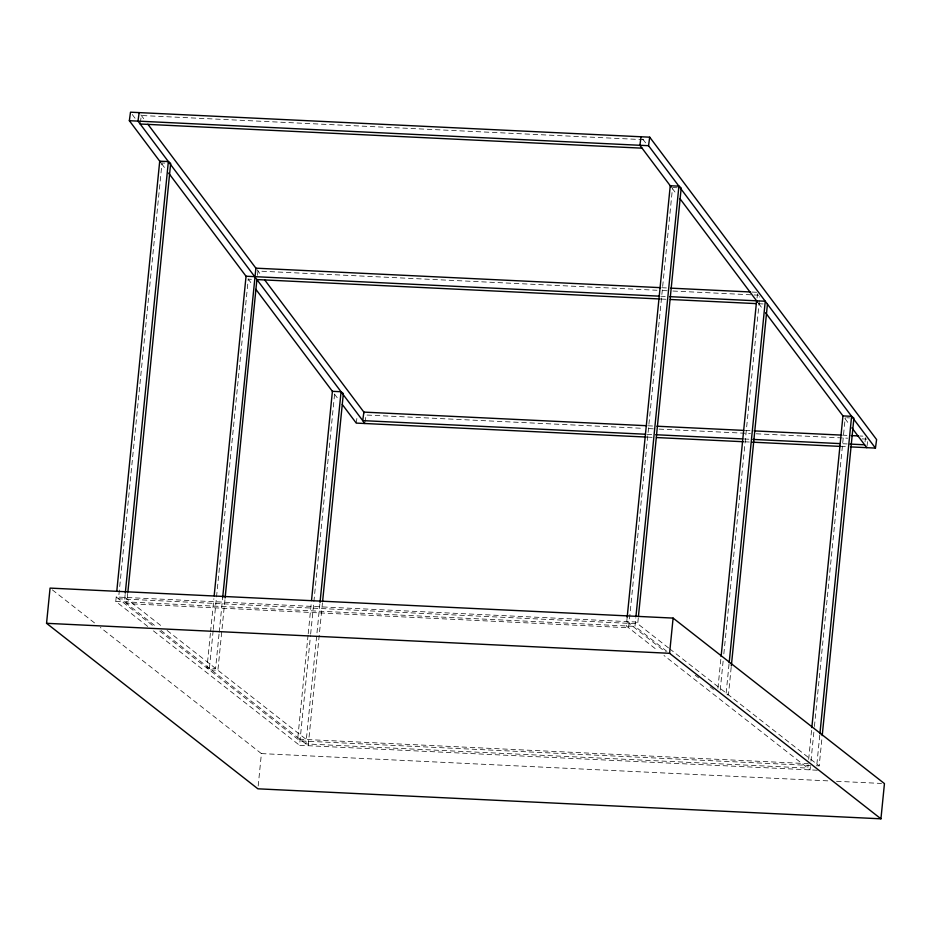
<?xml version="1.0" encoding="UTF-8"?>
<svg xmlns="http://www.w3.org/2000/svg" width="931" height="931" viewBox="0 0 931 931"><rect width="100%" height="100%" fill="white"/><g stroke="black" fill="none" stroke-linecap="round" stroke-linejoin="round"><path stroke-width="0.7" stroke-dasharray="4.66 3.49" d="M147.726 626.423L115.77 601.391L116.491 594.106M125.15 594.513L124.417 601.81L156.385 626.831M127.733 593.431L126.721 603.602L628.611 627.773L672.403 188.981M210.406 633.348L206.95 668.039L215.596 668.458L219.064 633.767M210.557 631.905L213.874 598.645M213.141 630.776L209.242 669.843L217.901 670.262L224.976 599.355M213.292 629.333L248.24 279.16L252.569 279.358M219.204 632.312L222.672 597.621M258.178 785.997L261.413 753.598L100.327 627.459M308.056 635.198L297.687 739.098L808.236 763.676M308.208 633.755L311.233 603.451M817.302 770.228L299.549 745.3L310.5 635.559M310.651 634.116L334.706 393.126M319.88 603.87L305.903 743.916L807.794 768.087L808.131 764.782M322.463 602.788L308.208 745.719L160.947 630.415M627.18 617.241L626.319 625.969L657.135 650.106M666.933 651.421L634.965 626.388L635.838 617.66M638.282 618.009L637.7 623.782L118.505 598.784L162.006 162.96L169.221 163.309M717.929 688.288L720.955 657.926M720.222 690.08L723.259 659.695M723.841 653.911L759.754 296.64M729.031 664.129L726.145 693.036L723.259 692.897M731.184 667.352L728.449 694.84L725.563 694.701M808.667 759.347L811.692 729.043M810.424 766.585L810.098 769.879L663.978 655.471M810.959 761.151L814.276 727.961M814.427 726.517L845.243 417.705M819.769 735.234L816.894 764.095L814.008 763.955M816.301 765.759L819.187 765.899L821.922 738.481M140.36 122.589L141.326 115.502L643.216 139.662L642.832 142.501M257.48 275.32L258.05 271.061L656.96 290.263M356.247 423.093L357.213 416.006M365.092 422.092L366.058 415.005L643.112 428.341M757.008 298.013L757.59 293.754M865.004 441.946L865.586 437.686M866.982 446.252L867.75 440.584M672.554 187.538L679.758 187.887M662.046 287.726L666.398 287.935M751.98 292.055L757.776 292.334M662.756 290.542L667.108 290.751M672.915 291.031L752.69 294.883M754.145 294.952L759.952 295.232M660.882 296.233L665.234 296.442M661.604 299.06L665.956 299.27M758.788 303.739L763.117 303.948M846.686 417.775L849.572 417.914M648.197 425.793L652.55 426.002M745.382 430.471L751.189 430.75M842.567 435.161L846.919 435.371M859.976 435.999L862.874 436.139M648.919 428.621L653.271 428.83M659.067 429.11L750.456 433.509M756.251 433.788L847.641 438.187M862.141 438.885L867.948 439.164M647.033 434.312L652.84 434.591M744.218 438.99L750.025 439.269M842.858 443.738L847.21 443.947M647.755 437.128L652.107 437.337M744.94 441.806L749.292 442.016M840.681 446.415L847.932 446.764M115.77 601.391L634.965 626.388M810.529 765.48L299.991 740.901L159.585 630.95M261.413 753.598L829.265 780.934M836.527 781.284L881.541 783.448M668.505 647.906L635.408 621.989L116.212 596.992L155.023 627.378M669.645 648.802L819.187 765.899M626.749 621.571L665.56 651.956M695.248 675.196L698.669 677.884M710.085 686.822L713.507 689.499M124.859 597.399L162.529 626.9M167.091 630.473L308.638 741.32M153.44 630.892L299.549 745.3M52.345 589.882L95.765 623.886M642.797 139.091L646.289 143.746M672.182 188.306L676.546 194.125M758.579 303.459L762.07 308.103M844.976 418.601L848.455 423.244M140.907 114.932L144.398 119.587M256.968 269.618L260.459 274.273M132.249 114.513L135.74 119.168M161.633 163.728L165.124 168.383M248.03 278.869L252.394 284.688M334.427 394.011L338.791 399.83"/><path stroke-width="1.4" d="M46.55 623.316L50.065 588.101L673.101 618.091L884.45 783.588L880.935 818.815L257.899 788.813L46.55 623.316L669.587 653.306L880.935 818.815M116.782 591.22L159.713 161.168L168.36 161.575L170.664 163.379L127.884 591.988M125.289 593.07L168.36 161.575M214.165 595.759L246.052 276.239L659.427 296.163M222.672 597.621L255.885 268.175L660.591 287.656M225.116 597.911L256.898 279.568L660.149 298.991M311.513 600.565L332.402 391.323L341.06 391.742L343.353 393.534L322.615 601.345M320.031 602.427L341.06 391.742M627.18 617.241L670.25 185.746L678.908 186.165L681.201 187.957L638.422 616.566M635.978 616.217L678.908 186.165M669.587 653.306L673.101 618.091M721.106 656.483L756.6 300.818M729.182 662.674L765.259 301.237L669.587 296.652M731.335 665.898L767.435 304.158M811.832 727.6L842.951 415.901L851.597 416.32L853.902 418.112L822.213 735.595M819.908 733.791L851.597 416.32M160.76 162.564L129.351 120.704L130.503 112.186L649.71 137.183L876.606 439.583L875.443 448.09L850.829 446.903M139.161 112.604L137.997 121.111L364.894 423.512M641.052 136.776L639.888 145.283L671.309 187.154M875.443 448.09L648.546 145.702L649.71 137.183M129.351 120.704L648.546 145.702M140.174 124.009L642.064 148.169M670.739 288.144L750.526 291.985M670.297 299.479L755.891 303.599M646.742 425.723L363.881 412.107L362.729 420.614L645.59 434.242M656.902 426.212L743.927 430.401M754.087 430.89L841.124 435.091M851.271 435.58L858.522 435.929M655.738 434.73L742.775 438.92M752.923 439.409L839.96 443.598M850.108 444.087L864.62 444.785M646.3 437.058L356.247 423.093L342.282 404.485M656.46 437.547L743.485 441.736M752.19 442.155L840.681 446.415M680.037 198.78L757.706 302.296M765.561 312.758L843.23 416.273M851.946 427.899L866.784 447.671M147.889 124.242L256.095 268.454M264.823 280.091L364.312 412.677M168.616 173.038L246.284 276.554M255.885 289.343L332.681 391.695"/></g></svg>
